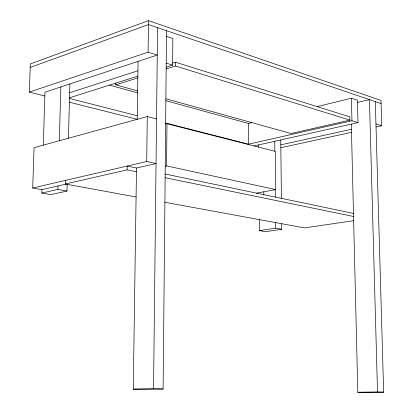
<?xml version="1.0" encoding="UTF-8"?>
<svg xmlns="http://www.w3.org/2000/svg" width="413" height="413" viewBox="0 0 413 413"><rect width="100%" height="100%" fill="white"/><g stroke="black" fill="none" stroke-linecap="round" stroke-linejoin="round"><path stroke-width="0.62" d="M166.155 68.976L175.52 66.028L175.551 62.213L349.842 116.874L349.919 120.111L291.046 133.518L165.871 98.759M156.548 118.929L147.281 116.543L34.052 147.699L32.715 188.013L146.703 161.524L156.047 163.553L136.507 168.019L133.26 389.17L163.114 389L166.522 30.701M165.231 166.217L166.578 165.918L166.971 123.699L275.368 151.375L275.765 189.598L256.494 193.129M166.176 67.174L172.634 65.13L172.856 38.486L166.465 36.354M133.26 389.17L153.533 388.86L157.565 27.661M146.703 161.524L147.281 116.543M148.515 20.65L30.319 63.943L29.349 92.104L148.107 52.157L148.515 20.65L381.008 100.436L381.762 125.738L376.036 126.982M138.071 61.387L137.224 119.311L69.399 102.218M65.424 180.414L65.326 183.991L127.111 169.862L127.173 166.062L136.507 168.019M137.637 90.917L115.774 84.846L115.805 83.121M66.008 184.115L41.894 189.624L41.785 193.062L50.84 194.626L66.989 191.059L67.174 184.332M68.424 138.247L69.895 83.937M41.785 193.062L57.903 189.438L58.006 185.948M59.302 140.756L60.85 86.926M43.303 145.159L44.976 92.176L157.26 55.043L148.107 52.157M30.201 67.448L148.463 24.568L381.106 103.586M69.658 92.729L137.937 70.757M172.649 63.143L175.551 62.213M69.518 97.778L137.854 76.142M115.774 84.846L137.828 77.897M165.634 124.05L166.971 123.699M165.856 100.664L248.399 123.446L251.785 122.615M317.117 106.611L351.401 98.211L357.421 100.225L357.988 122.615L254.031 145.928M357.477 102.496L369.434 99.621L377.523 392.066L383.651 392.154L375.309 101.613M165.644 123.022L248.512 144.204L351.953 120.741L357.988 122.615M280.804 144.849L351.432 129.3M280.835 147.709L351.504 132.325M259.292 219.608L259.374 230.64L275.641 228.193L281.764 229.282L281.697 223.722M281.764 229.282L265.507 231.698L259.374 230.64M353.647 220.692L304.505 227.909L164.89 202.272M351.308 124.112L357.808 392.267L377.523 392.066M383.651 392.154L357.808 392.267M153.533 388.86L163.114 389M32.715 188.013L41.894 189.624M57.903 189.438L66.989 191.059M65.326 183.991L136.084 196.986M127.111 169.862L136.45 171.787M165.123 177.688L353.543 216.495M165.159 174.012L353.471 213.423M166.578 165.918L275.765 189.598M29.349 92.104L44.857 96.017M69.503 98.444L137.276 115.769M109.507 85.114L137.612 92.873M166.212 63.143L172.634 65.13M175.52 66.028L349.919 120.111M375.949 123.905L381.762 125.738M351.401 98.211L351.953 120.741M280.747 139.94L281.408 198.343M274.748 141.282L274.851 151.246M275.249 189.696L275.321 197.068M275.585 222.597L275.641 228.193M263.814 191.787L263.835 194.662M258.739 144.875L258.755 147.136M248.399 123.446L248.512 144.204"/></g></svg>
